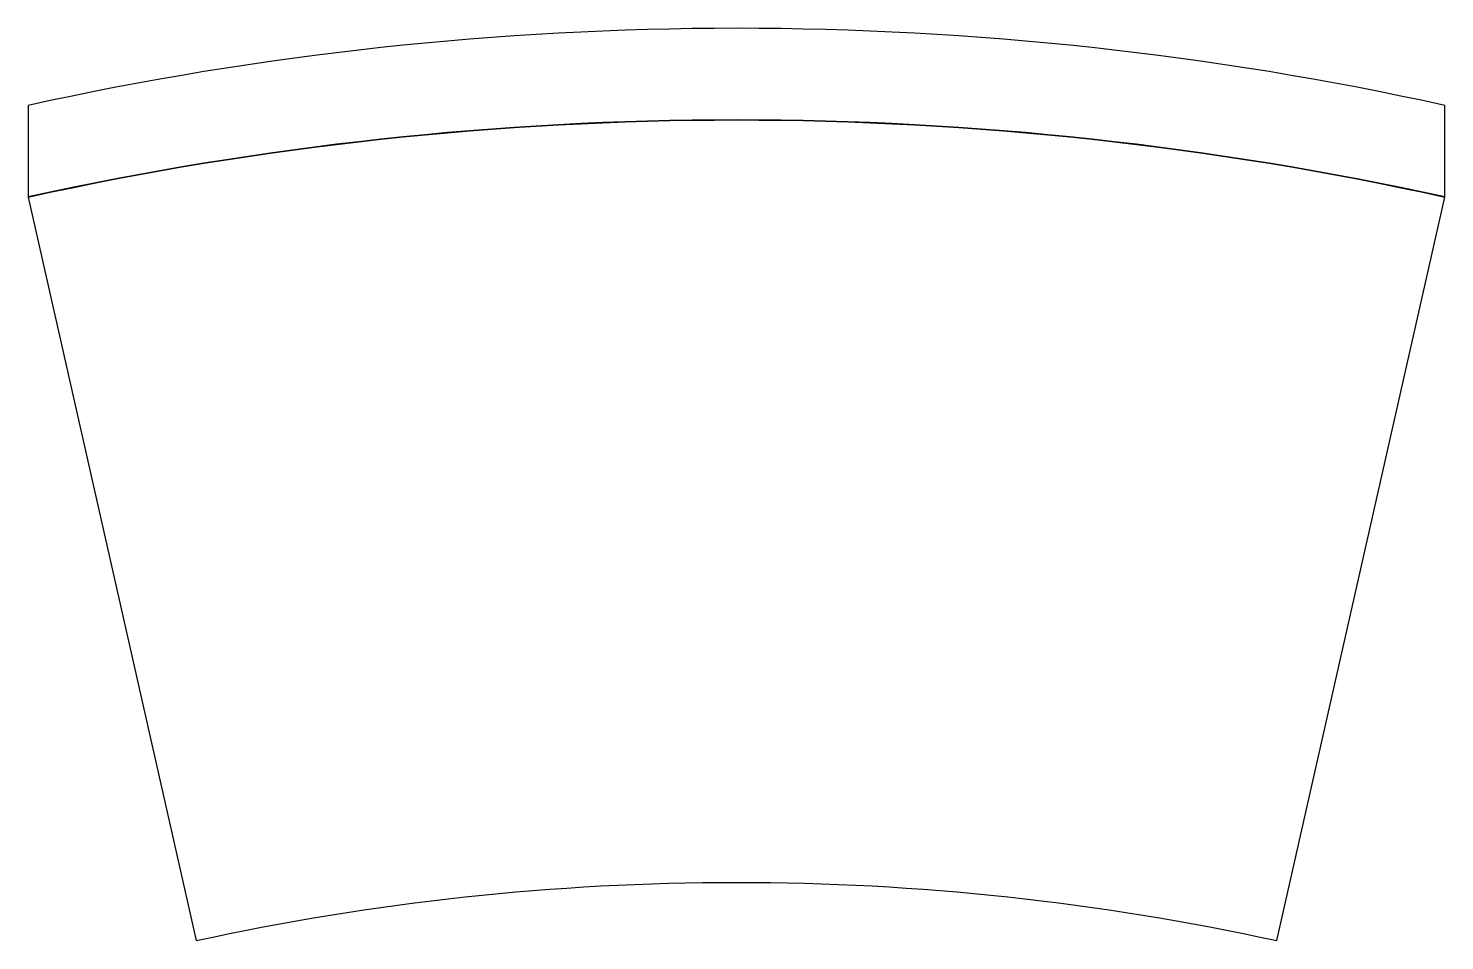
# Model space of a CAD drawing. Extents: x 0 to 170, y 2 to 112.
import ezdxf

# ---------------------------------------------------------------- set-up
doc = ezdxf.new("R2010")
doc.units = 0
doc.layers.get('0').update_dxf_attribs({"linetype": 'CONTINUOUS'})

msp = doc.modelspace()

# ---------------------------------------------------------------- linework, layer by layer
for points in [[(170, 102.5, 0.10876), (0, 102.5), (0, 91.5), (20.15, 2.25, -0.107913), (149.85, 2.25), (170, 91.5)], [(0, 91.5, -0.10876), (170, 91.5), (170, 102.5, 0.10876), (0, 102.5)]]:
    msp.add_lwpolyline(points, format="xyb", close=True)
msp.add_arc((85, -294.64), 395.39, 77.5858, 102.4142)

doc.saveas('drawing.dxf')
